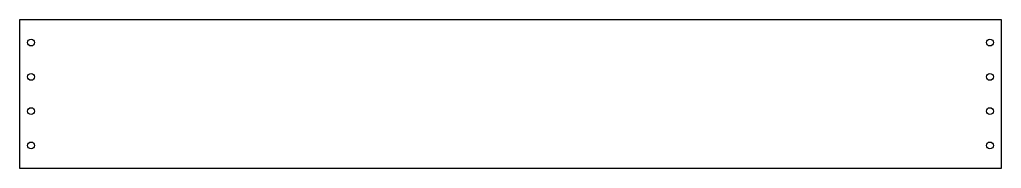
# Model space of a CAD drawing. Header units: millimetres. Extents: x -215 to 215, y -65 to 0.
import ezdxf

# ---------------------------------------------------------------- set-up
doc = ezdxf.new("R2010")
doc.units = ezdxf.units.MM
doc.layers.get('0').update_dxf_attribs({"linetype": 'CONTINUOUS'})

msp = doc.modelspace()

# ---------------------------------------------------------------- linework, layer by layer
msp.add_lwpolyline([(-215, 0), (-215, -65), (215, -65), (215, 0)], close=True)
for centre in [(-210, -10), (210, -10), (-210, -25), (210, -25), (-210, -40), (210, -40), (-210, -55), (210, -55)]:
    msp.add_circle(centre, 1.5)

doc.saveas('drawing.dxf')
